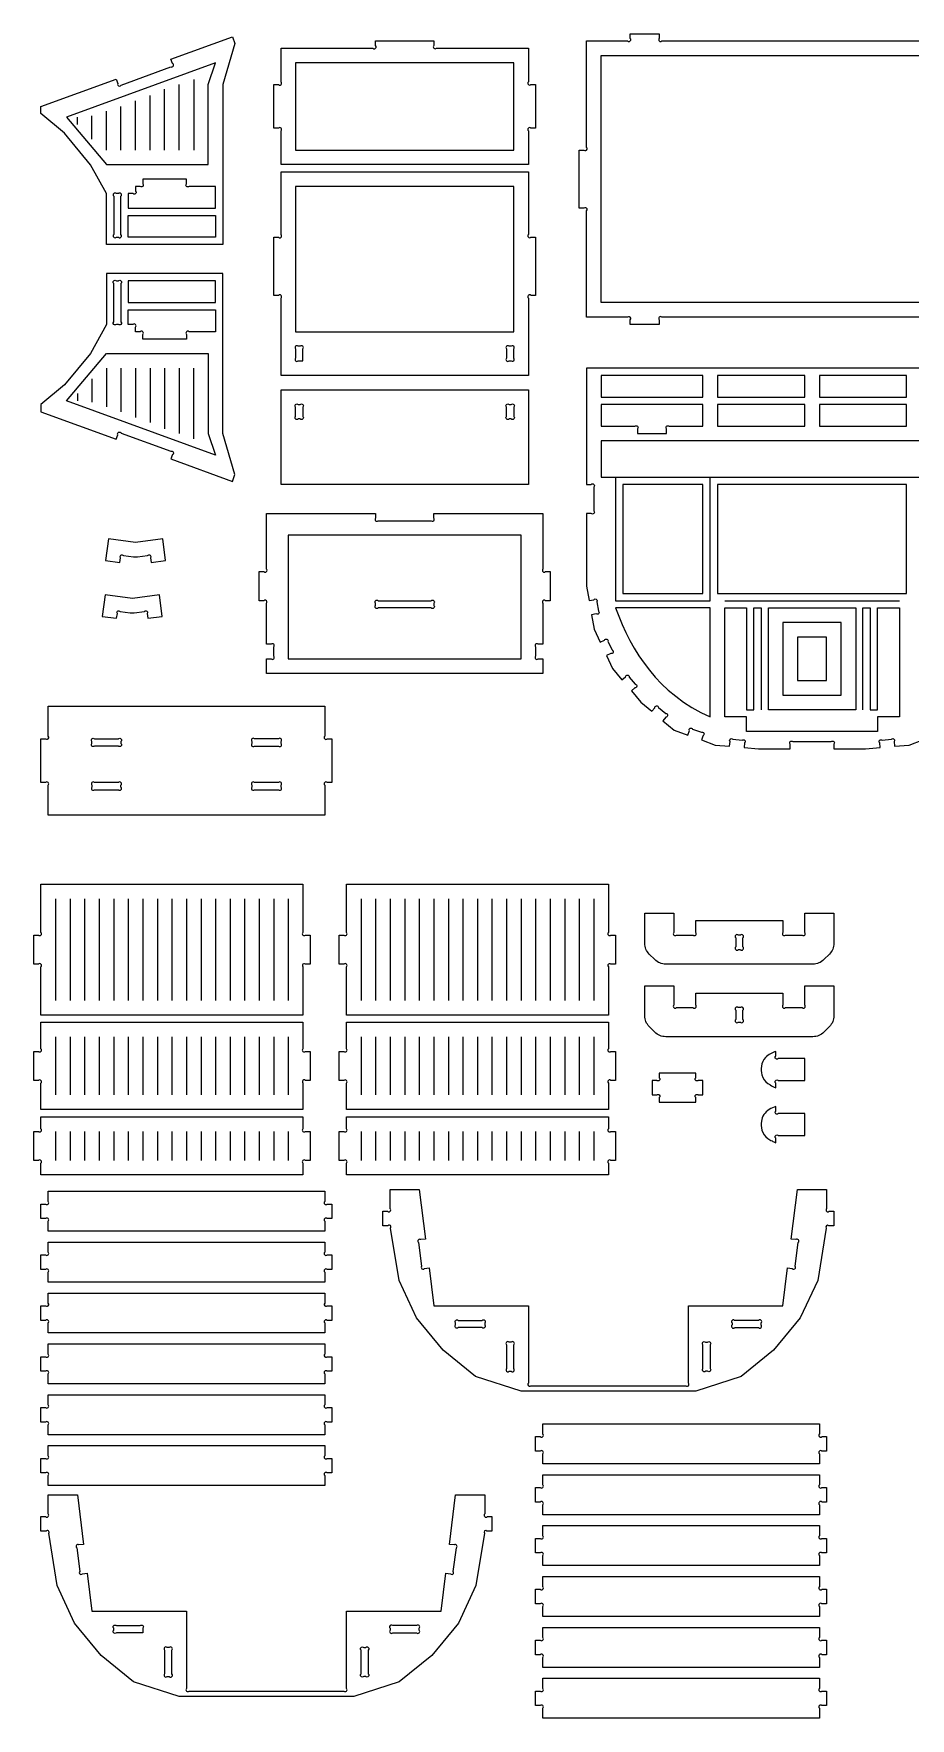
# Model space of a CAD drawing. Extents: x -12 to 125, y -26 to 90.
# Drawn here: x -12.3 to 47.9, y -26.2 to 89.7 of the extents above; entities that cross this region are included whole.
import ezdxf

# ---------------------------------------------------------------- set-up
doc = ezdxf.new("R2010")
doc.units = 0
doc.header["$MEASUREMENT"] = 0
doc.layers.get('0').update_dxf_attribs({"linetype": 'CONTINUOUS'})
doc.layers.add('ENGRAVE', color=1, linetype='CONTINUOUS')

msp = doc.modelspace()

# ---------------------------------------------------------------- linework, layer by layer
for points in [[(-7.31, 75.17), (-7.31, 78.67), (-8.4, 80.66), (-10.19, 82.83), (-11.81, 84.17), (-11.81, 84.67), (-6.64, 86.55), (-6.53, 86.25, 1), (-6.3, 86.14), (-2.88, 87.39, 1), (-2.77, 87.62), (-2.88, 87.92), (1.35, 89.46), (1.52, 88.99), (0.69, 86.17), (0.69, 75.17)], [(4.69, 80.67), (4.69, 82.99, 1), (4.51, 83.17), (4.19, 83.17), (4.19, 86.17), (4.51, 86.17, 1), (4.69, 86.35), (4.69, 88.67), (11.01, 88.67, 1), (11.19, 88.85), (11.19, 89.17), (15.19, 89.17), (15.19, 88.85, 1), (15.37, 88.67), (21.69, 88.67), (21.69, 86.35, 1), (21.87, 86.17), (22.19, 86.17), (22.19, 83.17), (21.87, 83.17, 1), (21.69, 82.99), (21.69, 80.67)], [(4.69, 66.17), (4.69, 71.49, 1), (4.51, 71.67), (4.19, 71.67), (4.19, 75.67), (4.51, 75.67, 1), (4.69, 75.85), (4.69, 80.17), (21.69, 80.17), (21.69, 75.85, 1), (21.87, 75.67), (22.19, 75.67), (22.19, 71.67), (21.87, 71.67, 1), (21.69, 71.49), (21.69, 66.17)], [(0.19, 77.67), (0.19, 79.17), (-1.63, 79.17, -1), (-1.81, 79.35), (-1.81, 79.67), (-4.81, 79.67), (-4.81, 79.35, -1), (-4.99, 79.17), (-5.31, 79.17), (-5.31, 78.85, -1), (-5.49, 78.67), (-5.81, 78.67), (-5.81, 77.67)], [(-6.81, 78.49), (-6.81, 75.85, 1), (-6.63, 75.67), (-6.49, 75.67, 1), (-6.31, 75.85), (-6.31, 78.49, 1), (-6.49, 78.67), (-6.63, 78.67, 1)], [(-7.31, 73.17), (-7.31, 69.67), (-8.4, 67.68), (-10.19, 65.52), (-11.81, 64.17), (-11.81, 63.67), (-6.64, 61.79), (-6.53, 62.09, -1), (-6.3, 62.2), (-2.88, 60.95, -1), (-2.77, 60.73), (-2.88, 60.42), (1.35, 58.88), (1.52, 59.35), (0.69, 62.17), (0.69, 73.17)], [(-6.31, 72.49), (-6.31, 69.85, -1), (-6.49, 69.67), (-6.63, 69.67, -1), (-6.81, 69.85), (-6.81, 72.49, -1), (-6.63, 72.67), (-6.49, 72.67, -1)], [(0.19, 70.67), (0.19, 69.17), (-1.63, 69.17, 1), (-1.81, 68.99), (-1.81, 68.67), (-4.81, 68.67), (-4.81, 68.99, 1), (-4.99, 69.17), (-5.31, 69.17), (-5.31, 69.49, 1), (-5.49, 69.67), (-5.81, 69.67), (-5.81, 70.67)], [(5.69, 67.99), (5.69, 67.35, 1), (5.87, 67.17), (6.19, 67.17), (6.19, 67.99, 1), (6.01, 68.17), (5.87, 68.17, 1)], [(20.19, 67.99), (20.19, 67.35, 1), (20.37, 67.17), (20.51, 67.17, 1), (20.69, 67.35), (20.69, 67.99, 1), (20.51, 68.17), (20.37, 68.17, 1)], [(6.19, 63.99), (6.19, 63.35, -1), (6.01, 63.17), (5.87, 63.17, -1), (5.69, 63.35), (5.69, 63.99, -1), (5.87, 64.17), (6.01, 64.17, -1)], [(20.37, 64.17), (20.51, 64.17, -1), (20.69, 63.99), (20.69, 63.35, -1), (20.51, 63.17), (20.37, 63.17, -1), (20.19, 63.35), (20.19, 63.99, -1)], [(26.69, 64.17), (26.69, 62.67), (29.01, 62.67, -1), (29.19, 62.49), (29.19, 62.17), (31.19, 62.17), (31.19, 62.49, -1), (31.37, 62.67), (33.69, 62.67), (33.69, 64.17)], [(3.69, 45.67), (3.69, 46.67), (4.01, 46.67, 1), (4.19, 46.85), (4.19, 47.49, 1), (4.01, 47.67), (3.69, 47.67), (3.69, 50.49, 1), (3.51, 50.67), (3.19, 50.67), (3.19, 52.67), (3.51, 52.67, 1), (3.69, 52.85), (3.69, 56.67), (11.19, 56.67), (11.19, 56.35, 1), (11.37, 56.17), (15.01, 56.17, 1), (15.19, 56.35), (15.19, 56.67), (22.69, 56.67), (22.69, 52.85, 1), (22.87, 52.67), (23.19, 52.67), (23.19, 50.67), (22.87, 50.67, 1), (22.69, 50.49), (22.69, 47.67), (22.37, 47.67, 1), (22.19, 47.49), (22.19, 46.85, 1), (22.37, 46.67), (22.69, 46.67), (22.69, 45.67)], [(-5.18, 53.68), (-4.48, 53.77, -1), (-4.28, 53.62), (-4.24, 53.3), (-3.24, 53.43), (-3.44, 54.92), (-5.31, 54.67), (-7.17, 54.92), (-7.37, 53.43), (-6.38, 53.3), (-6.34, 53.62, -1), (-6.14, 53.77), (-5.44, 53.68)], [(-5.4, 49.84), (-4.7, 49.93, -1), (-4.51, 49.78), (-4.46, 49.46), (-3.47, 49.59), (-3.67, 51.08), (-5.53, 50.83), (-7.4, 51.08), (-7.6, 49.59), (-6.61, 49.46), (-6.56, 49.78, -1), (-6.37, 49.93), (-5.67, 49.84)], [(11.37, 50.67), (15.01, 50.67, -1), (15.19, 50.49), (15.19, 50.35, -1), (15.01, 50.17), (11.37, 50.17, -1), (11.19, 50.35), (11.19, 50.49, -1)], [(-11.31, 35.92), (-11.31, 37.99, 1), (-11.49, 38.17), (-11.81, 38.17), (-11.81, 41.17), (-11.49, 41.17, 1), (-11.31, 41.35), (-11.31, 43.42), (7.69, 43.42), (7.69, 41.35, 1), (7.87, 41.17), (8.19, 41.17), (8.19, 38.17), (7.87, 38.17, 1), (7.69, 37.99), (7.69, 35.92)], [(-8.13, 41.17), (-6.49, 41.17, -1), (-6.31, 40.99), (-6.31, 40.85, -1), (-6.49, 40.67), (-8.13, 40.67, -1), (-8.31, 40.85), (-8.31, 40.99, -1)], [(2.87, 40.67), (4.51, 40.67, 1), (4.69, 40.85), (4.69, 40.99, 1), (4.51, 41.17), (2.87, 41.17, 1), (2.69, 40.99), (2.69, 40.85, 1)], [(-8.13, 37.67), (-6.49, 37.67, 1), (-6.31, 37.85), (-6.31, 37.99, 1), (-6.49, 38.17), (-8.13, 38.17, 1), (-8.31, 37.99), (-8.31, 37.85, 1)], [(4.51, 38.17), (2.87, 38.17, 1), (2.69, 37.99), (2.69, 37.85, 1), (2.87, 37.67), (4.51, 37.67, 1), (4.69, 37.85), (4.69, 37.99, 1)], [(-11.81, 22.17), (-11.81, 25.49, 1), (-11.99, 25.67), (-12.31, 25.67), (-12.31, 27.67), (-11.99, 27.67, 1), (-11.81, 27.85), (-11.81, 31.17), (6.19, 31.17), (6.19, 27.85, 1), (6.37, 27.67), (6.69, 27.67), (6.69, 25.67), (6.37, 25.67, 1), (6.19, 25.49), (6.19, 22.17)], [(9.19, 22.17), (9.19, 25.49, 1), (9.01, 25.67), (8.69, 25.67), (8.69, 27.67), (9.01, 27.67, 1), (9.19, 27.85), (9.19, 31.17), (27.19, 31.17), (27.19, 27.85, 1), (27.37, 27.67), (27.69, 27.67), (27.69, 25.67), (27.37, 25.67, 1), (27.19, 25.49), (27.19, 22.17)], [(29.69, 29.17), (31.69, 29.17), (31.69, 27.85, 1), (31.87, 27.67), (33.01, 27.67, 1), (33.19, 27.85), (33.19, 28.67), (39.19, 28.67), (39.19, 27.85, 1), (39.37, 27.67), (40.51, 27.67, 1), (40.69, 27.85), (40.69, 29.17), (42.69, 29.17), (42.69, 27.11, -0.198916), (42.38, 26.36), (42, 25.98, -0.198915), (41.25, 25.67), (31.13, 25.67, -0.198915), (30.38, 25.98), (30, 26.36, -0.198914), (29.69, 27.11)], [(35.94, 27.49), (35.94, 26.85, 1), (36.12, 26.67), (36.26, 26.67, 1), (36.44, 26.85), (36.44, 27.49, 1), (36.26, 27.67), (36.12, 27.67, 1)], [(29.69, 24.18), (31.69, 24.18), (31.69, 22.86, 1), (31.87, 22.68), (33.01, 22.68, 1), (33.19, 22.86), (33.19, 23.68), (39.19, 23.68), (39.19, 22.86, 1), (39.37, 22.68), (40.51, 22.68, 1), (40.69, 22.86), (40.69, 24.18), (42.69, 24.18), (42.69, 22.12, -0.198917), (42.38, 21.37), (42, 20.99, -0.198915), (41.25, 20.68), (31.13, 20.68, -0.198916), (30.38, 20.99), (30, 21.37, -0.198914), (29.69, 22.12)], [(35.94, 22.5), (35.94, 21.86, 1), (36.12, 21.68), (36.26, 21.68, 1), (36.44, 21.86), (36.44, 22.5, 1), (36.26, 22.68), (36.12, 22.68, 1)], [(-11.81, 15.67), (-11.81, 17.49, 1), (-11.99, 17.67), (-12.31, 17.67), (-12.31, 19.67), (-11.99, 19.67, 1), (-11.81, 19.85), (-11.81, 21.67), (6.19, 21.67), (6.19, 19.85, 1), (6.37, 19.67), (6.69, 19.67), (6.69, 17.67), (6.37, 17.67, 1), (6.19, 17.49), (6.19, 15.67)], [(9.19, 15.67), (9.19, 17.49, 1), (9.01, 17.67), (8.69, 17.67), (8.69, 19.67), (9.01, 19.67, 1), (9.19, 19.85), (9.19, 21.67), (27.19, 21.67), (27.19, 19.85, 1), (27.37, 19.67), (27.69, 19.67), (27.69, 17.67), (27.37, 17.67, 1), (27.19, 17.49), (27.19, 15.67)], [(40.69, 19.17), (38.87, 19.17, -1), (38.69, 19.35), (38.69, 19.67, 0.021616), (38.33, 19.5, 0.08231), (37.98, 19.24, 0.158207), (37.71, 18.65, 0.097463), (37.74, 18.05, 0.177471), (38.15, 17.46, 0.02745), (38.32, 17.36, 0.020909), (38.69, 17.17), (38.69, 17.49, -1), (38.87, 17.67), (40.69, 17.67)], [(30.69, 18.17), (30.69, 17.85, -1), (30.51, 17.67), (30.19, 17.67), (30.19, 16.67), (30.51, 16.67, -1), (30.69, 16.49), (30.69, 16.17), (33.19, 16.17), (33.19, 16.49, -1), (33.37, 16.67), (33.69, 16.67), (33.69, 17.67), (33.37, 17.67, -1), (33.19, 17.85), (33.19, 18.17)], [(-11.81, 11.17), (-11.81, 11.99, 1), (-11.99, 12.17), (-12.31, 12.17), (-12.31, 14.17), (-11.99, 14.17, 1), (-11.81, 14.35), (-11.81, 15.17), (6.19, 15.17), (6.19, 14.35, 1), (6.37, 14.17), (6.69, 14.17), (6.69, 12.17), (6.37, 12.17, 1), (6.19, 11.99), (6.19, 11.17)], [(9.19, 11.17), (9.19, 11.99, 1), (9.01, 12.17), (8.69, 12.17), (8.69, 14.17), (9.01, 14.17, 1), (9.19, 14.35), (9.19, 15.17), (27.19, 15.17), (27.19, 14.35, 1), (27.37, 14.17), (27.69, 14.17), (27.69, 12.17), (27.37, 12.17, 1), (27.19, 11.99), (27.19, 11.17)], [(40.69, 15.39), (38.87, 15.39, -1), (38.69, 15.56), (38.69, 15.89, 0.030229), (38.25, 15.67, 0.112837), (37.88, 15.33, 0.118473), (37.71, 14.87, 0.097463), (37.74, 14.26, 0.17747), (38.15, 13.68, 0.041119), (38.44, 13.51, 0.013939), (38.69, 13.39), (38.69, 13.71, -1), (38.87, 13.89), (40.69, 13.89)], [(-11.31, 7.3), (-11.31, 7.99, 1), (-11.49, 8.17), (-11.81, 8.17), (-11.81, 9.17), (-11.49, 9.17, 1), (-11.31, 9.35), (-11.31, 10.05), (7.69, 10.05), (7.69, 9.35, 1), (7.87, 9.17), (8.19, 9.17), (8.19, 8.17), (7.87, 8.17, 1), (7.69, 7.99), (7.69, 7.3)], [(33.19, -3.7), (21.19, -3.7), (18.06, -2.7), (15.83, -0.88), (14, 1.35), (12.8, 3.92), (12.22, 7.52, 1), (12.04, 7.67), (11.69, 7.67), (11.69, 8.67), (12.01, 8.67, 1), (12.19, 8.85), (12.19, 10.17), (14.19, 10.17), (14.62, 6.76), (14.3, 6.72, 1), (14.15, 6.52), (14.35, 4.89, 1), (14.55, 4.74), (14.87, 4.78), (15.19, 2.17), (21.69, 2.17), (21.69, -3.15, 1), (21.87, -3.33), (32.51, -3.33, 1), (32.69, -3.15), (32.69, 2.17), (39.19, 2.17), (39.51, 4.78), (39.83, 4.74, 1), (40.03, 4.89), (40.24, 6.52, 1), (40.08, 6.72), (39.76, 6.76), (40.19, 10.17), (42.19, 10.17), (42.19, 8.85, 1), (42.37, 8.67), (42.69, 8.67), (42.69, 7.67), (42.34, 7.67, 1), (42.17, 7.52), (41.58, 3.92), (40.38, 1.35), (38.55, -0.88), (36.32, -2.7)], [(-11.31, 3.8), (-11.31, 4.49, 1), (-11.49, 4.67), (-11.81, 4.67), (-11.81, 5.67), (-11.49, 5.67, 1), (-11.31, 5.85), (-11.31, 6.55), (7.69, 6.55), (7.69, 5.85, 1), (7.87, 5.67), (8.19, 5.67), (8.19, 4.67), (7.87, 4.67, 1), (7.69, 4.49), (7.69, 3.8)], [(-11.31, 0.3), (-11.31, 0.99, 1), (-11.49, 1.17), (-11.81, 1.17), (-11.81, 2.17), (-11.49, 2.17, 1), (-11.31, 2.35), (-11.31, 3.05), (7.69, 3.05), (7.69, 2.35, 1), (7.87, 2.17), (8.19, 2.17), (8.19, 1.17), (7.87, 1.17, 1), (7.69, 0.99), (7.69, 0.3)], [(16.87, 1.17), (18.51, 1.17, -1), (18.69, 0.99), (18.69, 0.85, -1), (18.51, 0.67), (16.87, 0.67, -1), (16.69, 0.85), (16.69, 0.99, -1)], [(35.87, 0.67), (37.51, 0.67, 1), (37.69, 0.85), (37.69, 0.99, 1), (37.51, 1.17), (35.87, 1.17, 1), (35.69, 0.99), (35.69, 0.85, 1)], [(-11.31, -3.2), (-11.31, -2.51, 1), (-11.49, -2.33), (-11.81, -2.33), (-11.81, -1.33), (-11.49, -1.33, 1), (-11.31, -1.15), (-11.31, -0.45), (7.69, -0.45), (7.69, -1.15, 1), (7.87, -1.33), (8.19, -1.33), (8.19, -2.33), (7.87, -2.33, 1), (7.69, -2.51), (7.69, -3.2)], [(20.19, -0.51), (20.19, -2.15, 1), (20.37, -2.33), (20.51, -2.33, 1), (20.69, -2.15), (20.69, -0.51, 1), (20.51, -0.33), (20.37, -0.33, 1)], [(34.19, -0.51), (34.19, -2.15, -1), (34.01, -2.33), (33.87, -2.33, -1), (33.69, -2.15), (33.69, -0.51, -1), (33.87, -0.33), (34.01, -0.33, -1)], [(-11.31, -6.7), (-11.31, -6.01, 1), (-11.49, -5.83), (-11.81, -5.83), (-11.81, -4.83), (-11.49, -4.83, 1), (-11.31, -4.65), (-11.31, -3.95), (7.69, -3.95), (7.69, -4.65, 1), (7.87, -4.83), (8.19, -4.83), (8.19, -5.83), (7.87, -5.83, 1), (7.69, -6.01), (7.69, -6.7)], [(22.69, -8.7), (22.69, -8.01, 1), (22.51, -7.83), (22.19, -7.83), (22.19, -6.83), (22.51, -6.83, 1), (22.69, -6.65), (22.69, -5.95), (41.69, -5.95), (41.69, -6.65, 1), (41.87, -6.83), (42.19, -6.83), (42.19, -7.83), (41.87, -7.83, 1), (41.69, -8.01), (41.69, -8.7)], [(-11.31, -10.2), (-11.31, -9.51, 1), (-11.49, -9.33), (-11.81, -9.33), (-11.81, -8.33), (-11.49, -8.33, 1), (-11.31, -8.15), (-11.31, -7.45), (7.69, -7.45), (7.69, -8.15, 1), (7.87, -8.33), (8.19, -8.33), (8.19, -9.33), (7.87, -9.33, 1), (7.69, -9.51), (7.69, -10.2)], [(22.69, -12.2), (22.69, -11.51, 1), (22.51, -11.33), (22.19, -11.33), (22.19, -10.33), (22.51, -10.33, 1), (22.69, -10.15), (22.69, -9.45), (41.69, -9.45), (41.69, -10.15, 1), (41.87, -10.33), (42.19, -10.33), (42.19, -11.33), (41.87, -11.33, 1), (41.69, -11.51), (41.69, -12.2)], [(9.69, -24.7), (-2.31, -24.7), (-5.44, -23.7), (-7.67, -21.88), (-9.5, -19.65), (-10.7, -17.08), (-11.28, -13.48, 1), (-11.46, -13.33), (-11.81, -13.33), (-11.81, -12.33), (-11.49, -12.33, 1), (-11.31, -12.15), (-11.31, -10.83), (-9.31, -10.83), (-8.88, -14.24), (-9.2, -14.28, 1), (-9.35, -14.48), (-9.15, -16.11, 1), (-8.95, -16.26), (-8.63, -16.22), (-8.31, -18.83), (-1.81, -18.83), (-1.81, -24.15, 1), (-1.63, -24.33), (9.01, -24.33, 1), (9.19, -24.15), (9.19, -18.83), (15.69, -18.83), (16.01, -16.22), (16.33, -16.26, 1), (16.53, -16.11), (16.74, -14.48, 1), (16.58, -14.28), (16.26, -14.24), (16.69, -10.83), (18.69, -10.83), (18.69, -12.15, 1), (18.87, -12.33), (19.19, -12.33), (19.19, -13.33), (18.84, -13.33, 1), (18.67, -13.48), (18.08, -17.08), (16.88, -19.65), (15.05, -21.88), (12.82, -23.7)], [(22.69, -15.7), (22.69, -15.01, 1), (22.51, -14.83), (22.19, -14.83), (22.19, -13.83), (22.51, -13.83, 1), (22.69, -13.65), (22.69, -12.95), (41.69, -12.95), (41.69, -13.65, 1), (41.87, -13.83), (42.19, -13.83), (42.19, -14.83), (41.87, -14.83, 1), (41.69, -15.01), (41.69, -15.7)], [(22.69, -19.2), (22.69, -18.51, 1), (22.51, -18.33), (22.19, -18.33), (22.19, -17.33), (22.51, -17.33, 1), (22.69, -17.15), (22.69, -16.45), (41.69, -16.45), (41.69, -17.15, 1), (41.87, -17.33), (42.19, -17.33), (42.19, -18.33), (41.87, -18.33, 1), (41.69, -18.51), (41.69, -19.2)], [(-6.63, -19.83), (-4.99, -19.83, -1), (-4.81, -20.01), (-4.81, -20.33), (-6.63, -20.33, -1), (-6.81, -20.15), (-6.81, -20.01, -1)], [(14.01, -19.83), (12.37, -19.83, 1), (12.19, -20.01), (12.19, -20.15, 1), (12.37, -20.33), (14.01, -20.33, 1), (14.19, -20.15), (14.19, -20.01, 1)], [(22.69, -22.7), (22.69, -22.01, 1), (22.51, -21.83), (22.19, -21.83), (22.19, -20.83), (22.51, -20.83, 1), (22.69, -20.65), (22.69, -19.95), (41.69, -19.95), (41.69, -20.65, 1), (41.87, -20.83), (42.19, -20.83), (42.19, -21.83), (41.87, -21.83, 1), (41.69, -22.01), (41.69, -22.7)], [(-3.31, -21.51), (-3.31, -23.15, 1), (-3.13, -23.33), (-2.99, -23.33, 1), (-2.81, -23.15), (-2.81, -21.51, 1), (-2.99, -21.33), (-3.13, -21.33, 1)], [(10.69, -21.51), (10.69, -23.15, -1), (10.51, -23.33), (10.37, -23.33, -1), (10.19, -23.15), (10.19, -21.51, -1), (10.37, -21.33), (10.51, -21.33, -1)], [(22.69, -26.2), (22.69, -25.51, 1), (22.51, -25.33), (22.19, -25.33), (22.19, -24.33), (22.51, -24.33, 1), (22.69, -24.15), (22.69, -23.45), (41.69, -23.45), (41.69, -24.15, 1), (41.87, -24.33), (42.19, -24.33), (42.19, -25.33), (41.87, -25.33, 1), (41.69, -25.51), (41.69, -26.2)]]:
    msp.add_lwpolyline(points, format="xyb", close=True)
for points in [[(50.51, 70.17), (30.87, 70.17, 1), (30.69, 69.99), (30.69, 69.67), (28.69, 69.67), (28.69, 69.99, 1), (28.51, 70.17), (25.69, 70.17), (25.69, 77.49, 1), (25.51, 77.67), (25.19, 77.67), (25.19, 81.67), (25.51, 81.67, 1), (25.69, 81.85), (25.69, 89.17), (28.51, 89.17, 1), (28.69, 89.35), (28.69, 89.67), (30.69, 89.67), (30.69, 89.35, 1), (30.87, 89.17), (50.51, 89.17, 1)], [(56.69, 66.67), (25.69, 66.67), (25.69, 58.67), (26.01, 58.67, -1), (26.19, 58.49), (26.19, 56.85, -1), (26.01, 56.67), (25.69, 56.67), (25.69, 51.67), (25.86, 50.69), (26.18, 50.74, -1), (26.39, 50.6), (26.5, 49.96, -1), (26.36, 49.76), (26.04, 49.7), (26.21, 48.72), (26.63, 47.81), (26.93, 47.95, -1), (27.16, 47.86), (27.44, 47.28, -1), (27.35, 47.04), (27.06, 46.9), (27.48, 46), (28.12, 45.23), (28.37, 45.44, -1), (28.62, 45.42), (29.04, 44.92, -1), (29.01, 44.67), (28.77, 44.47), (29.41, 43.7), (30.17, 43.06), (30.38, 43.3, -1), (30.63, 43.33), (31.13, 42.91, -1), (31.15, 42.66), (30.94, 42.41), (31.71, 41.77), (32.65, 41.43), (32.76, 41.73, -1), (32.98, 41.84), (33.59, 41.62, -1), (33.7, 41.39), (33.59, 41.09), (34.53, 40.74), (35.52, 40.66), (35.55, 40.98, -1), (35.74, 41.14), (36.39, 41.08, -1), (36.55, 40.89), (36.52, 40.57), (37.51, 40.48), (39.69, 40.48), (39.69, 40.81, -1), (39.87, 40.98), (42.51, 40.98, -1), (42.69, 40.81), (42.69, 40.48), (44.87, 40.48), (45.86, 40.57), (45.84, 40.89, -1), (46, 41.08), (46.64, 41.14, -1), (46.83, 40.98), (46.86, 40.66), (47.86, 40.74), (48.8, 41.09)]]:
    msp.add_lwpolyline(points, format="xyb")
for points in [[(-5.81, 75.67), (-5.81, 77.17), (0.19, 77.17), (0.19, 75.67)], [(-5.81, 72.67), (-5.81, 71.17), (0.19, 71.17), (0.19, 72.67)], [(33.69, 64.67), (33.69, 66.17), (26.69, 66.17), (26.69, 64.67)], [(40.69, 64.67), (40.69, 66.17), (34.69, 66.17), (34.69, 64.67)], [(47.69, 64.67), (47.69, 66.17), (41.69, 66.17), (41.69, 64.67)], [(4.69, 58.67), (4.69, 65.17), (21.69, 65.17), (21.69, 58.67)], [(34.69, 64.17), (34.69, 62.67), (40.69, 62.67), (40.69, 64.17)], [(41.69, 64.17), (41.69, 62.67), (47.69, 62.67), (47.69, 64.17)], [(28.19, 58.67), (28.19, 51.17), (33.69, 51.17), (33.69, 58.67)], [(34.69, 58.67), (34.69, 51.17), (47.69, 51.17), (47.69, 58.67)]]:
    msp.add_lwpolyline(points, close=True)
at = {"layer": 'ENGRAVE'}
for points in [[(26.69, 71.17), (26.69, 88.17), (54.69, 88.17), (54.69, 71.17)], [(-0.31, 80.67), (-0.31, 86.17), (0.19, 87.67), (-10.06, 83.92), (-7.31, 80.67)], [(20.69, 87.67), (5.69, 87.67), (5.69, 81.67), (20.69, 81.67)], [(20.69, 79.17), (5.69, 79.17), (5.69, 69.17), (20.69, 69.17)], [(-0.31, 67.67), (-0.31, 62.17), (0.19, 60.67), (-10.06, 64.42), (-7.31, 67.67)], [(55.69, 61.67), (26.69, 61.67), (26.69, 59.17), (55.69, 59.17)], [(21.19, 55.17), (5.19, 55.17), (5.19, 46.67), (21.19, 46.67)], [(27.69, 50.17), (28.14, 49.03), (28.4, 48.48), (28.67, 47.93), (28.97, 47.4), (29.29, 46.88), (29.64, 46.37), (30.01, 45.88), (30.41, 45.41), (30.85, 44.95), (31.31, 44.51), (31.82, 44.1), (32.35, 43.7), (32.93, 43.33), (33.54, 42.99), (34.19, 42.67), (34.19, 50.17)], [(38.19, 50.17), (44.19, 50.17), (44.19, 43.17), (38.19, 43.17)], [(39.19, 49.17), (39.19, 44.17), (43.19, 44.17), (43.19, 49.17)], [(40.19, 48.17), (40.19, 45.17), (42.19, 45.17), (42.19, 48.17)]]:
    msp.add_lwpolyline(points, close=True, dxfattribs=at)
for points in [[(-3.31, 81.67), (-3.31, 85.85)], [(-2.31, 81.67), (-2.31, 86.17)], [(-1.31, 86.53), (-1.31, 81.67)], [(-6.31, 81.67), (-6.31, 84.67)], [(-5.31, 81.67), (-5.31, 85.06)], [(-4.31, 81.67), (-4.31, 85.42)], [(-9.31, 83.42), (-9.31, 83.92)], [(-8.31, 82.42), (-8.31, 84.03)], [(-7.31, 81.67), (-7.31, 84.34)], [(-7.31, 66.67), (-7.31, 64)], [(-6.31, 66.67), (-6.31, 63.67)], [(-5.31, 66.67), (-5.31, 63.28)], [(-4.31, 66.67), (-4.31, 62.92)], [(-3.31, 66.67), (-3.31, 62.5)], [(-2.31, 66.67), (-2.31, 62.17)], [(-1.31, 61.81), (-1.31, 66.67)], [(-9.31, 64.92), (-9.31, 64.42)], [(-8.31, 65.92), (-8.31, 64.32)], [(27.69, 59.17), (27.69, 50.67), (34.19, 50.67), (34.19, 59.17)], [(35.19, 50.67), (47.19, 50.67)], [(44.69, 43.17), (44.69, 50.17), (45.19, 50.17), (45.19, 43.17), (45.69, 43.17), (45.69, 50.17), (47.19, 50.17), (47.19, 42.67), (45.69, 42.67), (45.69, 41.67), (36.69, 41.67), (36.69, 42.67), (35.19, 42.67), (35.19, 50.17), (36.69, 50.17), (36.69, 43.17), (37.19, 43.17), (37.19, 50.17), (37.69, 50.17), (37.69, 43.17)], [(-10.81, 30.17), (-10.81, 23.17)], [(-9.81, 30.17), (-9.81, 23.17)], [(-8.81, 30.17), (-8.81, 23.17)], [(-7.81, 30.17), (-7.81, 23.17)], [(-6.81, 30.17), (-6.81, 23.17)], [(-5.81, 30.17), (-5.81, 23.17)], [(-4.81, 30.17), (-4.81, 23.17)], [(-3.81, 30.17), (-3.81, 23.17)], [(-2.81, 30.17), (-2.81, 23.17)], [(-1.81, 30.17), (-1.81, 23.17)], [(-0.81, 30.17), (-0.81, 23.17)], [(0.19, 30.17), (0.19, 23.17)], [(1.19, 30.17), (1.19, 23.17)], [(2.19, 30.17), (2.19, 23.17)], [(3.19, 30.17), (3.19, 23.17)], [(4.19, 30.17), (4.19, 23.17)], [(5.19, 30.17), (5.19, 23.17)], [(10.19, 30.17), (10.19, 23.17)], [(11.19, 30.17), (11.19, 23.17)], [(12.19, 30.17), (12.19, 23.17)], [(13.19, 30.17), (13.19, 23.17)], [(14.19, 30.17), (14.19, 23.17)], [(15.19, 30.17), (15.19, 23.17)], [(16.19, 30.17), (16.19, 23.17)], [(17.19, 30.17), (17.19, 23.17)], [(18.19, 30.17), (18.19, 23.17)], [(19.19, 30.17), (19.19, 23.17)], [(20.19, 30.17), (20.19, 23.17)], [(21.19, 30.17), (21.19, 23.17)], [(22.19, 30.17), (22.19, 23.17)], [(23.19, 30.17), (23.19, 23.17)], [(24.19, 30.17), (24.19, 23.17)], [(25.19, 30.17), (25.19, 23.17)], [(26.19, 30.17), (26.19, 23.17)], [(-10.81, 20.67), (-10.81, 16.67)], [(-9.81, 20.67), (-9.81, 16.67)], [(-8.81, 20.67), (-8.81, 16.67)], [(-7.81, 20.67), (-7.81, 16.67)], [(-6.81, 20.67), (-6.81, 16.67)], [(-5.81, 20.67), (-5.81, 16.67)], [(-4.81, 20.67), (-4.81, 16.67)], [(-3.81, 20.67), (-3.81, 16.67)], [(-2.81, 20.67), (-2.81, 16.67)], [(-1.81, 20.67), (-1.81, 16.67)], [(-0.81, 20.67), (-0.81, 16.67)], [(0.19, 20.67), (0.19, 16.67)], [(1.19, 20.67), (1.19, 16.67)], [(2.19, 20.67), (2.19, 16.67)], [(3.19, 20.67), (3.19, 16.67)], [(4.19, 20.67), (4.19, 16.67)], [(5.19, 20.67), (5.19, 16.67)], [(10.19, 20.67), (10.19, 16.67)], [(11.19, 20.67), (11.19, 16.67)], [(12.19, 20.67), (12.19, 16.67)], [(13.19, 20.67), (13.19, 16.67)], [(14.19, 20.67), (14.19, 16.67)], [(15.19, 20.67), (15.19, 16.67)], [(16.19, 20.67), (16.19, 16.67)], [(17.19, 20.67), (17.19, 16.67)], [(18.19, 20.67), (18.19, 16.67)], [(19.19, 20.67), (19.19, 16.67)], [(20.19, 20.67), (20.19, 16.67)], [(21.19, 20.67), (21.19, 16.67)], [(22.19, 20.67), (22.19, 16.67)], [(23.19, 20.67), (23.19, 16.67)], [(24.19, 20.67), (24.19, 16.67)], [(25.19, 20.67), (25.19, 16.67)], [(26.19, 20.67), (26.19, 16.67)], [(-10.81, 14.17), (-10.81, 12.17)], [(-9.81, 14.17), (-9.81, 12.17)], [(-8.81, 14.17), (-8.81, 12.17)], [(-7.81, 14.17), (-7.81, 12.17)], [(-6.81, 14.17), (-6.81, 12.17)], [(-5.81, 14.17), (-5.81, 12.17)], [(-4.81, 14.17), (-4.81, 12.17)], [(-3.81, 14.17), (-3.81, 12.17)], [(-2.81, 14.17), (-2.81, 12.17)], [(-1.81, 14.17), (-1.81, 12.17)], [(-0.81, 14.17), (-0.81, 12.17)], [(0.19, 14.17), (0.19, 12.17)], [(1.19, 14.17), (1.19, 12.17)], [(2.19, 14.17), (2.19, 12.17)], [(3.19, 14.17), (3.19, 12.17)], [(4.19, 14.17), (4.19, 12.17)], [(5.19, 14.17), (5.19, 12.17)], [(10.19, 14.17), (10.19, 12.17)], [(11.19, 14.17), (11.19, 12.17)], [(12.19, 14.17), (12.19, 12.17)], [(13.19, 14.17), (13.19, 12.17)], [(14.19, 14.17), (14.19, 12.17)], [(15.19, 14.17), (15.19, 12.17)], [(16.19, 14.17), (16.19, 12.17)], [(17.19, 14.17), (17.19, 12.17)], [(18.19, 14.17), (18.19, 12.17)], [(19.19, 14.17), (19.19, 12.17)], [(20.19, 14.17), (20.19, 12.17)], [(21.19, 14.17), (21.19, 12.17)], [(22.19, 14.17), (22.19, 12.17)], [(23.19, 14.17), (23.19, 12.17)], [(24.19, 14.17), (24.19, 12.17)], [(25.19, 14.17), (25.19, 12.17)], [(26.19, 14.17), (26.19, 12.17)]]:
    msp.add_lwpolyline(points, dxfattribs=at)

doc.saveas('drawing.dxf')
